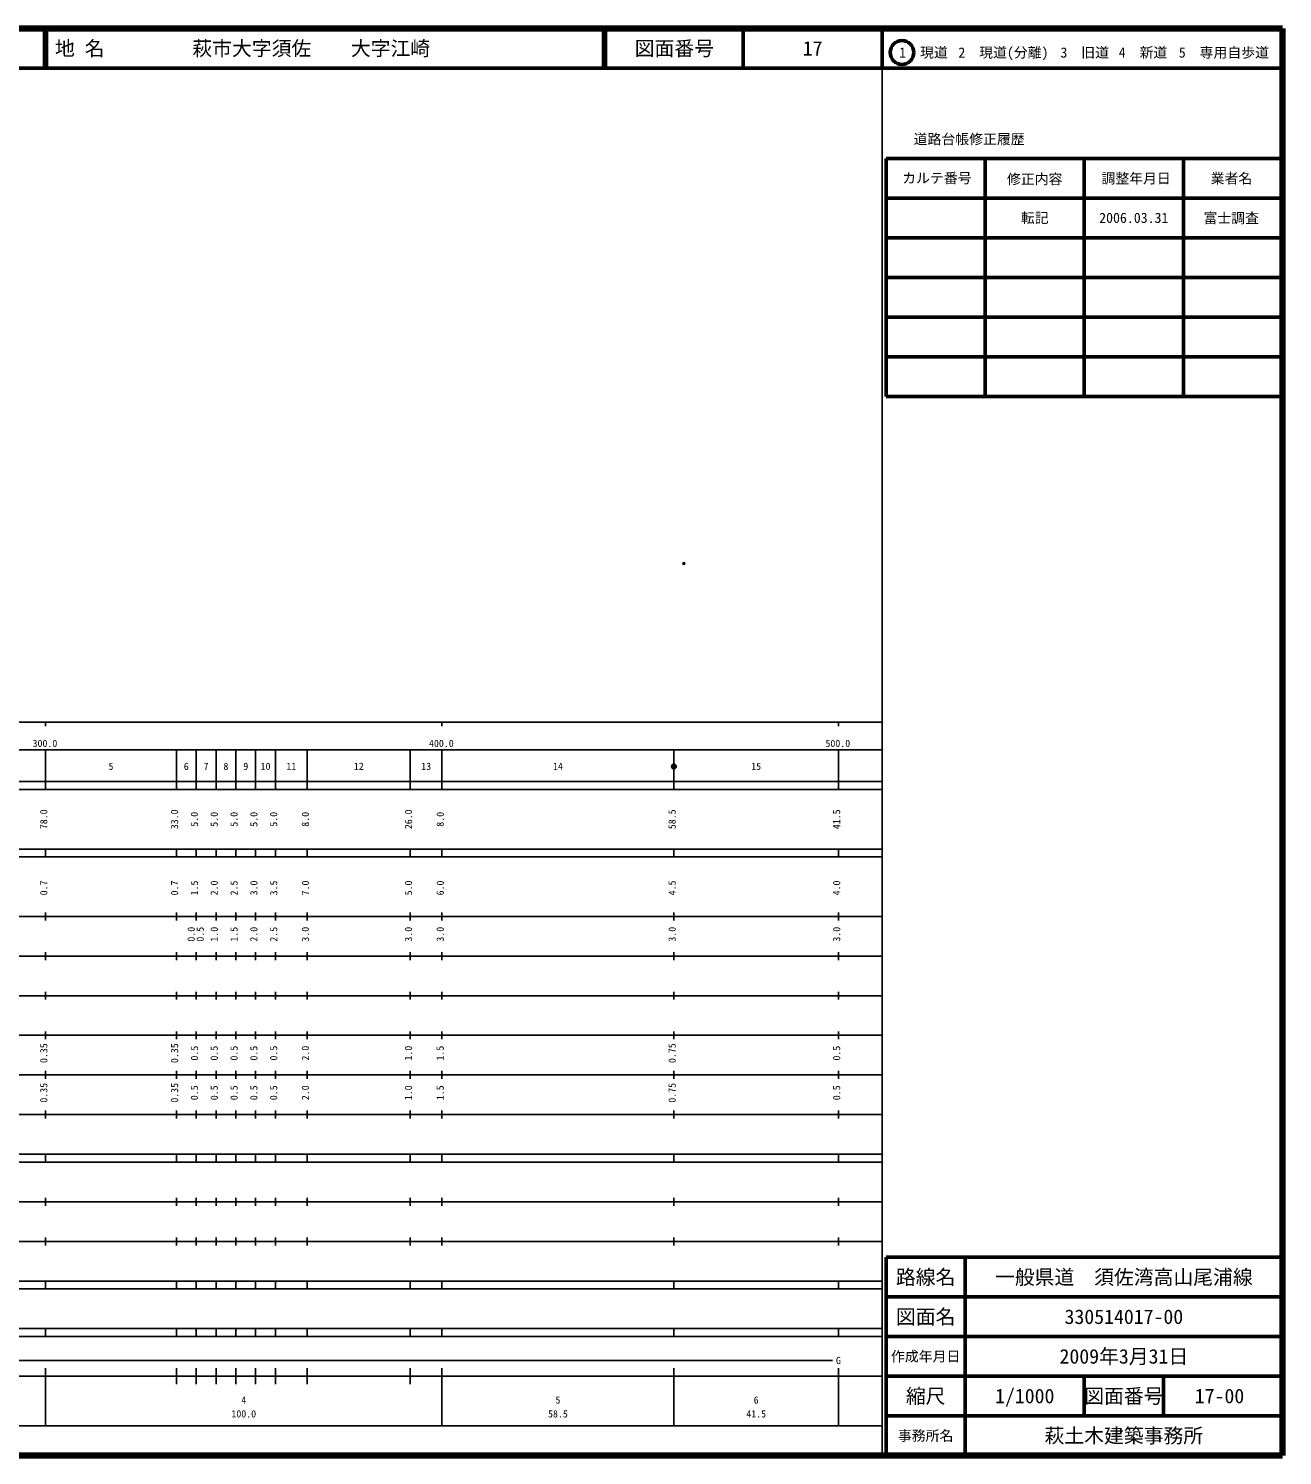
# Model space of a CAD drawing. Units: millimetres on the paper. Extents: x 40 to 680, y 20 to 380.
# Drawn here: x 363.7 to 680, y 20 to 380 of the extents above; entities that cross this region are included whole.
import ezdxf
from ezdxf.enums import TextEntityAlignment as Align

# ---------------------------------------------------------------- set-up
doc = ezdxf.new("R2010")
doc.units = ezdxf.units.MM
doc.header["$PDMODE"] = 32
doc.header["$PDSIZE"] = 0.5
doc.layers.add('M-OTRS', color=6, linetype='Continuous')
doc.layers.add('M-TTL-TXT', color=7, linetype='Continuous')
for name, color, linetype, lineweight in [('M-TTL', 2, 'Continuous', 140), ('M-TTL-BAND', 7, 'Continuous', 25), ('M-TTL-FRAM', 2, 'Continuous', 50), ('M-TTL-LINE', 7, 'Continuous', 50)]:
    doc.layers.add(name, color=color, linetype=linetype, lineweight=lineweight)
doc.styles.add('ＭＳ ゴシック', font='')
doc.styles.get('ＭＳ ゴシック').set_extended_font_data('MS Gothic')

msp = doc.modelspace()

# ---------------------------------------------------------------- hatches: boundary and pattern name
at = {"layer": 'M-TTL-BAND'}
msp.add_hatch(color=256, dxfattribs=at).paths.add_polyline_path([(527.106, 193.824), (527.105, 193.848), (527.104, 193.871), (527.102, 193.895), (527.098, 193.918), (527.094, 193.941), (527.089, 193.964), (527.083, 193.987), (527.076, 194.01), (527.069, 194.032), (527.06, 194.054), (527.051, 194.075), (527.04, 194.097), (527.029, 194.117), (527.017, 194.138), (527.005, 194.158), (526.991, 194.177), (526.977, 194.196), (526.962, 194.214), (526.946, 194.232), (526.93, 194.248), (526.913, 194.265), (526.895, 194.28), (526.877, 194.295), (526.858, 194.31), (526.839, 194.323), (526.819, 194.336), (526.799, 194.348), (526.778, 194.359), (526.757, 194.369), (526.735, 194.379), (526.713, 194.387), (526.691, 194.395), (526.669, 194.402), (526.646, 194.408), (526.623, 194.413), (526.6, 194.417), (526.576, 194.42), (526.553, 194.422), (526.529, 194.424), (526.506, 194.424), (526.482, 194.424), (526.459, 194.422), (526.435, 194.42), (526.412, 194.417), (526.389, 194.413), (526.366, 194.408), (526.343, 194.402), (526.32, 194.395), (526.298, 194.387), (526.276, 194.379), (526.254, 194.369), (526.233, 194.359), (526.212, 194.348), (526.192, 194.336), (526.172, 194.323), (526.153, 194.31), (526.134, 194.295), (526.116, 194.28), (526.098, 194.265), (526.081, 194.248), (526.065, 194.232), (526.049, 194.214), (526.034, 194.196), (526.02, 194.177), (526.007, 194.158), (525.994, 194.138), (525.982, 194.117), (525.971, 194.097), (525.961, 194.075), (525.951, 194.054), (525.943, 194.032), (525.935, 194.01), (525.928, 193.987), (525.922, 193.964), (525.917, 193.941), (525.913, 193.918), (525.91, 193.895), (525.908, 193.871), (525.906, 193.848), (525.906, 193.824), (525.906, 193.801), (525.908, 193.777), (525.91, 193.754), (525.913, 193.73), (525.917, 193.707), (525.922, 193.684), (525.928, 193.661), (525.935, 193.639), (525.943, 193.617), (525.951, 193.595), (525.961, 193.573), (525.971, 193.552), (525.982, 193.531), (525.994, 193.511), (526.007, 193.491), (526.02, 193.472), (526.034, 193.453), (526.049, 193.435), (526.065, 193.417), (526.081, 193.4), (526.098, 193.384), (526.116, 193.368), (526.134, 193.353), (526.153, 193.339), (526.172, 193.325), (526.192, 193.313), (526.212, 193.301), (526.233, 193.29), (526.254, 193.279), (526.276, 193.27), (526.298, 193.261), (526.32, 193.254), (526.343, 193.247), (526.366, 193.241), (526.389, 193.236), (526.412, 193.232), (526.435, 193.228), (526.459, 193.226), (526.482, 193.225), (526.506, 193.224), (526.529, 193.225), (526.553, 193.226), (526.576, 193.228), (526.6, 193.232), (526.623, 193.236), (526.646, 193.241), (526.669, 193.247), (526.691, 193.254), (526.713, 193.261), (526.735, 193.27), (526.757, 193.279), (526.778, 193.29), (526.799, 193.301), (526.819, 193.313), (526.839, 193.325), (526.858, 193.339), (526.877, 193.353), (526.895, 193.368), (526.913, 193.384), (526.93, 193.4), (526.946, 193.417), (526.962, 193.435), (526.977, 193.453), (526.991, 193.472), (527.005, 193.491), (527.017, 193.511), (527.029, 193.531), (527.04, 193.552), (527.051, 193.573), (527.06, 193.595), (527.069, 193.617), (527.076, 193.639), (527.083, 193.661), (527.089, 193.684), (527.094, 193.707), (527.098, 193.73), (527.102, 193.754), (527.104, 193.777), (527.105, 193.801)])

# ---------------------------------------------------------------- linework, layer by layer
at = {"layer": 'M-OTRS'}
msp.add_point((529.02, 245.006), dxfattribs=at)
at = {"layer": 'M-TTL'}
for p, q in [((680, 380), (40, 380)), ((680, 20), (680, 380)), ((40, 20), (680, 20))]:
    msp.add_line(p, q, dxfattribs=at)
at = {"layer": 'M-TTL-BAND'}
for p, q in [((579, 20), (579, 370)), ((40, 205), (579, 205)), ((368, 205), (368, 204)), ((468, 205), (468, 204)), ((568, 205), (568, 204)), ((68, 198), (579, 198)), ((368, 188), (368, 198)), ((401, 188), (401, 198)), ((406, 188), (406, 198)), ((411, 188), (411, 198)), ((416, 188), (416, 198)), ((421, 188), (421, 198)), ((426, 188), (426, 198)), ((434, 188), (434, 198)), ((460, 188), (460, 198)), ((468, 188), (468, 198)), ((526.5, 188), (526.5, 198)), ((568, 188), (568, 198)), ((40, 190), (579, 190)), ((40, 188), (579, 188)), ((40, 173), (579, 173)), ((368, 171), (368, 173)), ((401, 171), (401, 173)), ((406, 171), (406, 173)), ((411, 171), (411, 173)), ((416, 171), (416, 173)), ((421, 171), (421, 173)), ((426, 171), (426, 173)), ((434, 171), (434, 173)), ((460, 171), (460, 173)), ((468, 171), (468, 173)), ((526.5, 171), (526.5, 173)), ((568, 171), (568, 173)), ((40, 171), (579, 171)), ((40, 156), (579, 156)), ((368, 155), (368, 157)), ((401, 155), (401, 157)), ((406, 155), (406, 157)), ((411, 155), (411, 157)), ((416, 155), (416, 157)), ((421, 155), (421, 157)), ((426, 155), (426, 157)), ((434, 155), (434, 157)), ((460, 155), (460, 157)), ((468, 155), (468, 157)), ((526.5, 155), (526.5, 157)), ((568, 155), (568, 157)), ((46, 146), (579, 146)), ((368, 145), (368, 147)), ((401, 145), (401, 147)), ((406, 145), (406, 147)), ((411, 145), (411, 147)), ((416, 145), (416, 147)), ((421, 145), (421, 147)), ((426, 145), (426, 147)), ((434, 145), (434, 147)), ((460, 145), (460, 147)), ((468, 145), (468, 147)), ((526.5, 145), (526.5, 147)), ((568, 145), (568, 147)), ((368, 135), (368, 137)), ((401, 135), (401, 137)), ((406, 135), (406, 137)), ((411, 135), (411, 137)), ((416, 135), (416, 137)), ((421, 135), (421, 137)), ((426, 135), (426, 137)), ((434, 135), (434, 137)), ((460, 135), (460, 137)), ((468, 135), (468, 137)), ((526.5, 135), (526.5, 137)), ((568, 135), (568, 137)), ((52, 136), (579, 136)), ((46, 126), (579, 126)), ((368, 125), (368, 127)), ((401, 125), (401, 127)), ((406, 125), (406, 127)), ((411, 125), (411, 127)), ((416, 125), (416, 127)), ((421, 125), (421, 127)), ((426, 125), (426, 127)), ((434, 125), (434, 127)), ((460, 125), (460, 127)), ((468, 125), (468, 127)), ((526.5, 125), (526.5, 127)), ((568, 125), (568, 127)), ((52, 116), (579, 116)), ((368, 115), (368, 117)), ((401, 115), (401, 117)), ((406, 115), (406, 117)), ((411, 115), (411, 117)), ((416, 115), (416, 117)), ((421, 115), (421, 117)), ((426, 115), (426, 117)), ((434, 115), (434, 117)), ((460, 115), (460, 117)), ((468, 115), (468, 117)), ((526.5, 115), (526.5, 117)), ((568, 115), (568, 117)), ((46, 106), (579, 106)), ((368, 105), (368, 107)), ((401, 105), (401, 107)), ((406, 105), (406, 107)), ((411, 105), (411, 107)), ((416, 105), (416, 107)), ((421, 105), (421, 107)), ((426, 105), (426, 107)), ((434, 105), (434, 107)), ((460, 105), (460, 107)), ((468, 105), (468, 107)), ((526.5, 105), (526.5, 107)), ((568, 105), (568, 107)), ((40, 96), (579, 96)), ((40, 94), (579, 94)), ((368, 94), (368, 96)), ((401, 94), (401, 96)), ((406, 94), (406, 96)), ((411, 94), (411, 96)), ((416, 94), (416, 96)), ((421, 94), (421, 96)), ((426, 94), (426, 96)), ((434, 94), (434, 96)), ((460, 94), (460, 96)), ((468, 94), (468, 96)), ((526.5, 94), (526.5, 96)), ((568, 94), (568, 96)), ((49, 84), (579, 84)), ((368, 83), (368, 85)), ((401, 83), (401, 85)), ((406, 83), (406, 85)), ((411, 83), (411, 85)), ((416, 83), (416, 85)), ((421, 83), (421, 85)), ((426, 83), (426, 85)), ((434, 83), (434, 85)), ((460, 83), (460, 85)), ((468, 83), (468, 85)), ((526.5, 83), (526.5, 85)), ((568, 83), (568, 85)), ((40, 74), (579, 74)), ((368, 73), (368, 75)), ((401, 73), (401, 75)), ((406, 73), (406, 75)), ((411, 73), (411, 75)), ((416, 73), (416, 75)), ((421, 73), (421, 75)), ((426, 73), (426, 75)), ((434, 73), (434, 75)), ((460, 73), (460, 75)), ((468, 73), (468, 75)), ((526.5, 73), (526.5, 75)), ((568, 73), (568, 75)), ((40, 64), (579, 64)), ((40, 62), (579, 62)), ((368, 62), (368, 64)), ((401, 62), (401, 64)), ((406, 62), (406, 64)), ((411, 62), (411, 64)), ((416, 62), (416, 64)), ((421, 62), (421, 64)), ((426, 62), (426, 64)), ((434, 62), (434, 64)), ((460, 62), (460, 64)), ((468, 62), (468, 64)), ((526.5, 62), (526.5, 64)), ((568, 62), (568, 64)), ((40, 52), (579, 52)), ((368, 50), (368, 52)), ((401, 50), (401, 52)), ((406, 50), (406, 52)), ((411, 50), (411, 52)), ((416, 50), (416, 52)), ((421, 50), (421, 52)), ((426, 50), (426, 52)), ((434, 50), (434, 52)), ((460, 50), (460, 52)), ((468, 50), (468, 52)), ((526.5, 50), (526.5, 52)), ((568, 50), (568, 52)), ((40, 50), (579, 50)), ((69.5, 44), (566.5, 44)), ((40, 40), (579, 40)), ((368, 27.5), (368, 42)), ((401, 38), (401, 42)), ((406, 38), (406, 42)), ((411, 38), (411, 42)), ((416, 38), (416, 42)), ((421, 38), (421, 42)), ((426, 38), (426, 42)), ((434, 38), (434, 42)), ((460, 38), (460, 42)), ((468, 27.5), (468, 42)), ((526.5, 27.5), (526.5, 42)), ((568, 27.5), (568, 42)), ((68, 27.5), (579, 27.5))]:
    msp.add_line(p, q, dxfattribs=at)
msp.add_circle((526.506, 193.824), 0.6, dxfattribs=at)
at = {"layer": 'M-TTL-FRAM'}
for p, q in [((580, 347.197), (580, 287.197)), ((580, 347.197), (680, 347.197)), ((580, 287.197), (680, 287.197)), ((680, 70), (580, 70)), ((580, 70), (580, 20))]:
    msp.add_line(p, q, dxfattribs=at)
at = {"layer": 'M-TTL-LINE'}
for p, q in [((367.75, 380), (367.75, 370)), ((368.25, 380), (368.25, 370)), ((508.747, 380), (508.747, 370)), ((509.247, 380), (509.247, 370)), ((543.997, 380), (543.997, 370)), ((579, 380), (579, 370)), ((40, 370), (680, 370)), ((605, 347.197), (605, 287.197)), ((630, 347.197), (630, 287.197)), ((655, 347.197), (655, 287.197)), ((580, 337.197), (680, 337.197)), ((580, 327.197), (680, 327.197)), ((580, 317.197), (680, 317.197)), ((580, 307.197), (680, 307.197)), ((580, 297.197), (680, 297.197)), ((600, 70), (600, 20)), ((680, 60), (580, 60)), ((680, 50), (580, 50)), ((680, 40), (580, 40)), ((630, 40), (630, 30)), ((650, 40), (650, 30)), ((680, 30), (580, 30))]:
    msp.add_line(p, q, dxfattribs=at)
msp.add_circle((584.031, 373.958), 3, dxfattribs=at)

# ---------------------------------------------------------------- texts
at = {"layer": 'M-TTL-BAND', "style": 'ＭＳ ゴシック'}
for s, p in [('300.0', (367.844, 198.195)), ('400.0', (467.844, 198.195)), ('500.0', (567.844, 198.195)), ('5', (384.5, 192.405)), ('6', (403.5, 192.405)), ('7', (408.5, 192.405)), ('8', (413.5, 192.405)), ('9', (418.5, 192.405)), ('10', (423.5, 192.405)), ('11', (430, 192.405)), ('12', (447, 192.405)), ('13', (464, 192.405)), ('14', (497.25, 192.405)), ('15', (547.25, 192.405)), ('G', (568, 42.5)), ('4', (418, 32.523)), ('5', (497.25, 32.523)), ('6', (547.25, 32.523)), ('100.0', (418, 29.033)), ('58.5', (497.25, 29.033)), ('41.5', (547.25, 29.033))]:
    msp.add_text(s, height=1.833, dxfattribs=at).set_placement(p, align=Align.BOTTOM_CENTER)
for s, p in [('78.0', (369, 180.5)), ('33.0', (402, 180.5)), ('5.0', (407, 180.5)), ('5.0', (412, 180.5)), ('5.0', (417, 180.5)), ('5.0', (422, 180.5)), ('5.0', (427, 180.5)), ('8.0', (435, 180.5)), ('26.0', (461, 180.5)), ('8.0', (469, 180.5)), ('58.5', (527.5, 180.5)), ('41.5', (569, 180.5)), ('0.7', (369, 163.174)), ('0.7', (402, 163.174)), ('1.5', (407, 163.174)), ('2.0', (412, 163.174)), ('2.5', (417, 163.174)), ('3.0', (422, 163.174)), ('3.5', (427, 163.174)), ('7.0', (435, 163.174)), ('5.0', (461, 163.174)), ('6.0', (469, 163.174)), ('4.5', (527.5, 163.174)), ('4.0', (569, 163.174)), ('0.0', (406.189, 151.5)), ('0.5', (408.465, 151.5)), ('1.0', (412, 151.5)), ('1.5', (417, 151.5)), ('2.0', (422, 151.5)), ('2.5', (427, 151.5)), ('3.0', (435, 151.5)), ('3.0', (461, 151.5)), ('3.0', (469, 151.5)), ('3.0', (527.5, 151.5)), ('3.0', (569, 151.5)), ('0.35', (369, 121.5)), ('0.35', (402, 121.5)), ('0.5', (407, 121.5)), ('0.5', (412, 121.5)), ('0.5', (417, 121.5)), ('0.5', (422, 121.5)), ('0.5', (427, 121.5)), ('2.0', (435, 121.5)), ('1.0', (461, 121.5)), ('1.5', (469, 121.5)), ('0.75', (527.5, 121.5)), ('0.5', (569, 121.5)), ('0.35', (369, 111.5)), ('0.35', (402, 111.5)), ('0.5', (407, 111.5)), ('0.5', (412, 111.5)), ('0.5', (417, 111.5)), ('0.5', (422, 111.5)), ('0.5', (427, 111.5)), ('2.0', (435, 111.5)), ('1.0', (461, 111.5)), ('1.5', (469, 111.5)), ('0.75', (527.5, 111.5)), ('0.5', (569, 111.5))]:
    msp.add_text(s, height=1.833, rotation=90, dxfattribs=at).set_placement(p, align=Align.BOTTOM_CENTER)
at = {"layer": 'M-TTL-TXT', "style": 'ＭＳ ゴシック'}
for s, p in [('地 名', (370.38, 375)), ('萩市大字須佐\u3000\u3000大字江崎', (405.024, 375))]:
    msp.add_text(s, height=3.666, dxfattribs=at).set_placement(p, align=Align.MIDDLE_LEFT)
for s, height, p in [('図面番号', 3.666, (526.622, 375)), ('17', 3.666, (561.497, 375)), ('1\u3000現道', 2.566, (589.448, 373.958)), ('2\u3000現道(分離)', 2.566, (609.619, 373.958)), ('3\u3000旧道', 2.566, (630.121, 373.958)), ('4\u3000新道', 2.566, (644.824, 373.958)), ('5\u3000専用自歩道', 2.566, (665.228, 373.958)), ('道路台帳修正履歴', 2.566, (600.968, 352.113)), ('カルテ番号', 2.566, (592.839, 342.277)), ('修正内容', 2.566, (617.509, 342.023)), ('調整年月日', 2.566, (643.089, 342.197)), ('業者名', 2.566, (667.134, 342.197)), ('転記', 2.566, (617.5, 332.245)), ('2006.03.31', 2.566, (642.5, 332.245)), ('富士調査', 2.566, (667.077, 332.189)), ('路線名', 3.666, (590, 65)), ('路線名', 3.666, (590, 65)), ('一般県道\u3000須佐湾高山尾浦線', 3.666, (640, 65)), ('図面名', 3.666, (590, 55)), ('図面名', 3.666, (590, 55)), ('330514017-00', 3.666, (640, 55)), ('2009年3月31日', 3.666, (640, 45)), ('作成年月日', 2.566, (590, 45)), ('作成年月日', 2.566, (590, 45)), ('縮尺', 3.666, (590, 35)), ('縮尺', 3.666, (590, 35)), ('1/1000', 3.666, (615, 35)), ('図面番号', 3.666, (640, 35)), ('図面番号', 3.666, (640, 35)), ('17-00', 3.666, (664.125, 35)), ('事務所名', 2.566, (590, 25)), ('事務所名', 2.566, (590, 25)), ('萩土木建築事務所', 3.666, (640, 25))]:
    msp.add_text(s, height=height, dxfattribs=at).set_placement(p, align=Align.MIDDLE_CENTER)

doc.saveas('drawing.dxf')
